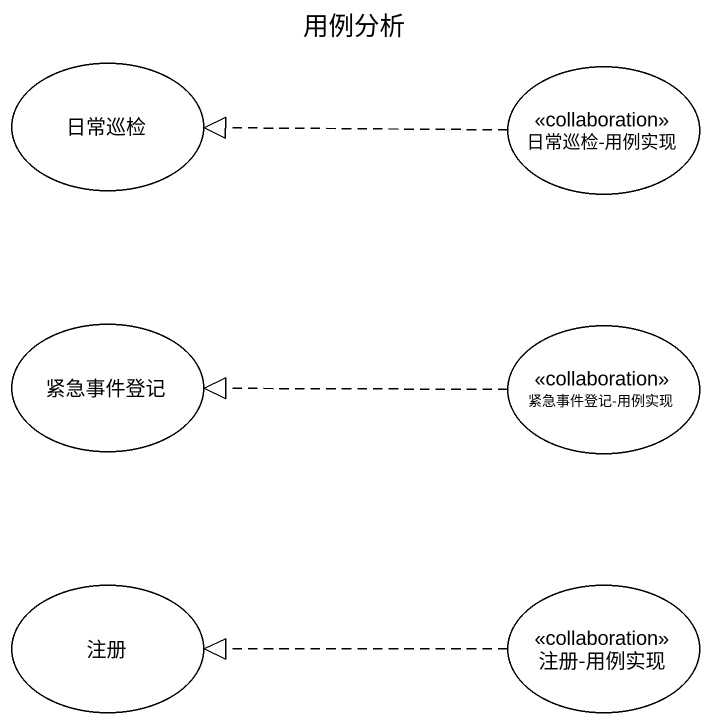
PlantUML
@startuml
title 用例分析
usecase 日常巡检
usecase "日常巡检-用例实现" as 日常巡检_用例实现 <<collaboration>>
usecase 紧急事件登记
usecase "紧急事件登记-用例实现" as 紧急事件登记_用例实现 <<collaboration>>
usecase 注册
usecase "注册-用例实现" as 注册_用例实现 <<collaboration>>
日常巡检_用例实现 .left.|> 日常巡检
紧急事件登记_用例实现 .left.|> 紧急事件登记
注册_用例实现 .left.|> 注册
@enduml
